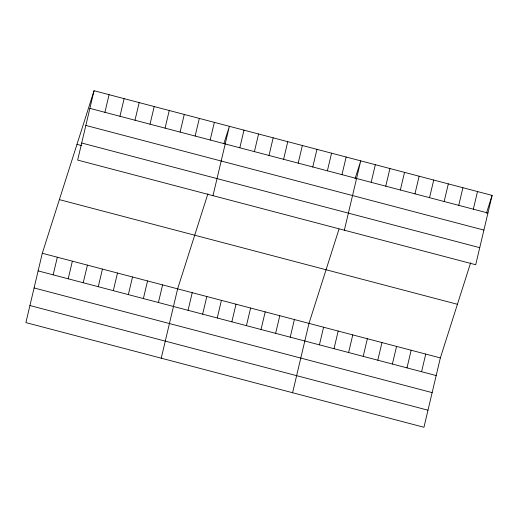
<?xml version="1.0" encoding="UTF-8"?>
<svg xmlns="http://www.w3.org/2000/svg" width="518" height="518" viewBox="0 0 518 518"><rect width="100%" height="100%" fill="white"/><g stroke="black" fill="none" stroke-linecap="round" stroke-linejoin="round"><path stroke-width="0.78" d="M94.049 90.734L77.655 160.081L475.705 264.737L492.1 195.396L94.049 90.734L42.295 253.263L25.9 322.604L423.951 427.266L440.345 357.919L470.622 262.84M53.16 274.844L57.33 257.213M104.921 112.322L109.084 94.69M68.201 278.801L72.365 261.169M119.956 116.272L124.126 98.647M83.236 282.75L87.406 265.125M134.991 120.228L139.161 102.596M98.278 286.707L102.441 269.075M150.032 124.178L154.196 106.553M113.312 290.656L117.482 273.031M165.067 128.134L169.237 110.502M128.347 294.613L132.517 276.981M180.109 132.09L184.272 114.459M143.389 298.569L147.552 280.937M195.144 136.04L199.313 118.415M158.424 302.518L162.594 284.894M210.179 139.996L214.348 122.365M161.24 358.191L177.629 288.843L207.906 193.771M212.995 195.662L229.383 126.321L223.931 143.454M188.06 310.314L192.223 292.683M239.815 147.785L243.978 130.154M202.655 314.148L206.818 296.523M254.409 151.625L258.579 133.994M217.249 317.987L221.419 300.356M269.004 155.458L273.174 137.833M231.844 321.827L236.014 304.195M283.599 159.298L287.768 141.667M246.439 325.66L250.608 308.035M298.193 163.138L302.363 145.506M261.033 329.5L265.203 311.868M312.788 166.971L316.958 149.346M275.628 333.339L279.798 315.708M327.382 170.81L331.552 153.179M290.222 337.173L294.392 319.548M341.977 174.65L346.147 157.019M292.592 392.728L308.987 323.381L339.018 229.073M344.353 230.199L360.742 160.858L355.05 178.736M319.418 344.846L323.582 327.221M371.173 182.323L375.336 164.692M334.013 348.685L338.176 331.054M385.768 186.163L389.931 168.531M348.608 352.525L352.771 334.893M400.362 189.996L404.526 172.371M363.202 356.358L367.366 338.733M414.957 193.836L419.127 176.204M377.797 360.198L381.967 342.566M429.551 197.675L433.721 180.044M392.391 364.037L396.561 346.406M444.146 201.508L448.316 183.884M406.986 367.871L411.156 350.246M458.741 205.348L462.911 187.717M421.581 371.71L425.751 354.079M473.335 209.188L477.505 191.556M486.408 213.274L492.1 195.396M89.879 108.366L487.93 213.021M85.846 125.434L483.896 230.089M81.689 143.013L479.739 247.669M76.968 144.367L81.481 145.558M59.369 199.631L457.426 304.286M42.295 253.263L440.345 357.919M38.125 270.888L436.175 375.55M34.091 287.956L432.141 392.612M29.934 305.542L427.985 410.198"/></g></svg>
